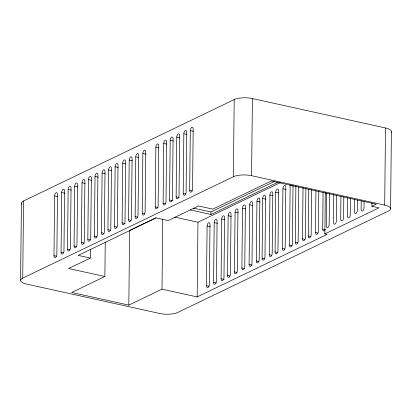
<?xml version="1.0" encoding="UTF-8"?>
<svg xmlns="http://www.w3.org/2000/svg" width="412" height="412" viewBox="0 0 412 412"><rect width="100%" height="100%" fill="white"/><g stroke="black" fill="none" stroke-linecap="round" stroke-linejoin="round"><path stroke-width="0.62" d="M20.6 280.201L21.409 203.049M385.493 127.957L384.684 205.109A13.148 4.238 0.6 0 1 388.454 211.011L177.804 312.42A13.148 4.238 0.6 0 1 159.599 313.46L26.507 284.043A13.148 4.238 0.6 0 1 22.737 278.141L23.546 200.989L234.196 99.58A13.148 4.238 0.6 0 1 252.402 98.54L385.493 127.957A13.148 4.238 0.6 0 1 391.189 132.345M53.982 255.672L54.611 195.942A2.632 1.36 -77.5 0 1 56.078 192.754A2.632 1.36 -77.5 0 1 57.495 194.552L56.871 254.281A2.632 1.36 -77.5 0 1 55.399 257.464A2.632 1.36 -77.5 0 1 53.982 255.672L56.429 256.213M61.074 252.257L61.697 192.528A2.632 1.36 -77.5 0 1 63.165 189.345A2.632 1.36 -77.5 0 1 64.581 191.137L63.958 250.867A2.632 1.36 -77.5 0 1 62.49 254.05A2.632 1.36 -77.5 0 1 61.074 252.257L63.515 252.798M67.527 249.152L68.15 189.422A2.632 1.36 -77.5 0 1 69.618 186.239A2.632 1.36 -77.5 0 1 71.039 188.032L70.411 247.761A2.632 1.36 -77.5 0 1 68.943 250.944A2.632 1.36 -77.5 0 1 67.527 249.152L69.968 249.693M74.083 245.995L74.711 186.265A2.632 1.36 -77.5 0 1 76.179 183.077A2.632 1.36 -77.5 0 1 77.595 184.875L76.972 244.604A2.632 1.36 -77.5 0 1 75.499 247.787A2.632 1.36 -77.5 0 1 74.083 245.995L76.591 246.546M81.385 242.477L82.009 182.748A2.632 1.36 -77.5 0 1 83.476 179.565A2.632 1.36 -77.5 0 1 84.898 181.362L84.269 241.092A2.632 1.36 -77.5 0 1 82.802 244.275A2.632 1.36 -77.5 0 1 81.385 242.477L84.517 243.173M87.838 239.372L88.462 179.642A2.632 1.36 -77.5 0 1 89.934 176.46A2.632 1.36 -77.5 0 1 91.351 178.252L90.722 237.982A2.632 1.36 -77.5 0 1 89.255 241.169A2.632 1.36 -77.5 0 1 87.838 239.372L90.341 239.928M105.245 241.756L104.88 276.514L68.624 268.5L90.269 258.077L90.357 249.713M94.394 236.215L95.023 176.485A2.632 1.36 -77.5 0 1 96.49 173.303A2.632 1.36 -77.5 0 1 97.907 175.095L97.284 234.825A2.632 1.36 -77.5 0 1 95.816 238.007A2.632 1.36 -77.5 0 1 94.394 236.215L96.902 236.771M101.486 232.806L102.109 173.071A2.632 1.36 -77.5 0 1 103.582 169.888A2.632 1.36 -77.5 0 1 104.998 171.686L104.37 231.415A2.632 1.36 -77.5 0 1 102.902 234.598A2.632 1.36 -77.5 0 1 101.486 232.806L103.989 233.357M107.939 229.695L108.562 169.965A2.632 1.36 -77.5 0 1 110.035 166.783A2.632 1.36 -77.5 0 1 111.451 168.575L110.823 228.305A2.632 1.36 -77.5 0 1 109.355 231.493A2.632 1.36 -77.5 0 1 107.939 229.695L110.442 230.251M114.5 226.538L115.123 166.808A2.632 1.36 -77.5 0 1 116.591 163.626A2.632 1.36 -77.5 0 1 118.007 165.418L117.384 225.148A2.632 1.36 -77.5 0 1 115.916 228.336A2.632 1.36 -77.5 0 1 114.5 226.538L117.003 227.094M122.122 222.866L122.75 163.137A2.632 1.36 -77.5 0 1 124.218 159.954A2.632 1.36 -77.5 0 1 125.634 161.751L125.011 221.481A2.632 1.36 -77.5 0 1 123.538 224.664A2.632 1.36 -77.5 0 1 122.122 222.866L125.253 223.562M128.575 219.761L129.203 160.031A2.632 1.36 -77.5 0 1 130.671 156.848A2.632 1.36 -77.5 0 1 132.087 158.641L131.464 218.37A2.632 1.36 -77.5 0 1 129.991 221.558A2.632 1.36 -77.5 0 1 128.575 219.761L131.078 220.317M104.88 276.514L71.688 292.494L128.822 305.122L129.605 230.457L155.932 217.788M135.136 216.604L135.759 156.874A2.632 1.36 -77.5 0 1 137.232 153.691A2.632 1.36 -77.5 0 1 138.648 155.484L138.02 215.213A2.632 1.36 -77.5 0 1 136.552 218.396A2.632 1.36 -77.5 0 1 135.136 216.604L137.639 217.16M142.222 213.195L142.851 153.46A2.632 1.36 -77.5 0 1 144.318 150.277A2.632 1.36 -77.5 0 1 145.735 152.074L145.112 211.804A2.632 1.36 -77.5 0 1 143.639 214.987A2.632 1.36 -77.5 0 1 142.222 213.195L144.725 213.746M155.236 206.927L155.86 147.197A2.632 1.36 -77.5 0 1 157.333 144.015A2.632 1.36 -77.5 0 1 158.749 145.807L158.12 205.537A2.632 1.36 -77.5 0 1 156.653 208.724A2.632 1.36 -77.5 0 1 155.236 206.927L158.29 207.602M128.822 305.122L162.019 289.142L162.75 218.988M163.116 203.137L163.744 143.402A2.632 1.36 -77.5 0 1 165.212 140.219A2.632 1.36 -77.5 0 1 166.628 142.016L166.005 201.746A2.632 1.36 -77.5 0 1 164.532 204.929A2.632 1.36 -77.5 0 1 163.116 203.137L165.562 203.672M169.569 200.026L170.197 140.296A2.632 1.36 -77.5 0 1 171.665 137.114A2.632 1.36 -77.5 0 1 173.081 138.906L172.458 198.641A2.632 1.36 -77.5 0 1 170.985 201.823A2.632 1.36 -77.5 0 1 169.569 200.026L172.623 200.701M176.13 196.869L176.753 137.139A2.632 1.36 -77.5 0 1 178.226 133.957A2.632 1.36 -77.5 0 1 179.642 135.749L179.014 195.479A2.632 1.36 -77.5 0 1 177.546 198.666A2.632 1.36 -77.5 0 1 176.13 196.869L179.184 197.544M183.216 193.46L183.845 133.73A2.632 1.36 -77.5 0 1 185.312 130.542A2.632 1.36 -77.5 0 1 186.729 132.34L186.106 192.069A2.632 1.36 -77.5 0 1 184.633 195.252A2.632 1.36 -77.5 0 1 183.216 193.46L185.73 194.011M189.669 190.349L190.298 130.619A2.632 1.36 -77.5 0 1 191.765 127.437A2.632 1.36 -77.5 0 1 193.182 129.234L192.558 188.964A2.632 1.36 -77.5 0 1 191.086 192.147A2.632 1.36 -77.5 0 1 189.669 190.349L192.183 190.905M162.019 289.142L197.178 296.918L197.961 222.253L280.294 182.619M206.479 285.696L207.107 225.967A2.632 1.36 -77.5 0 1 208.575 222.784A2.632 1.36 -77.5 0 1 209.991 224.576L209.368 284.306A2.632 1.36 -77.5 0 1 207.895 287.488A2.632 1.36 -77.5 0 1 206.479 285.696L208.992 286.252M190.256 209.909L210.913 214.472L210.939 211.984L274.392 181.44M213.581 282.359L214.204 222.629A2.632 1.36 -77.5 0 1 215.672 219.447A2.632 1.36 -77.5 0 1 217.093 221.239L216.465 280.969A2.632 1.36 -77.5 0 1 214.997 284.156A2.632 1.36 -77.5 0 1 213.581 282.359L216.089 282.915M221.09 278.775L221.713 219.045A2.632 1.36 -77.5 0 1 223.18 215.862A2.632 1.36 -77.5 0 1 224.602 217.654L223.974 277.384A2.632 1.36 -77.5 0 1 222.506 280.567A2.632 1.36 -77.5 0 1 221.09 278.775L224.226 279.47M227.527 275.463L228.155 215.733A2.632 1.36 -77.5 0 1 229.623 212.546A2.632 1.36 -77.5 0 1 231.039 214.343L230.416 274.073A2.632 1.36 -77.5 0 1 228.943 277.255A2.632 1.36 -77.5 0 1 227.527 275.463L230.04 276.019M22.737 278.141L233.388 176.733L234.196 99.58M234.454 271.915L235.077 212.185A2.632 1.36 -77.5 0 1 236.55 209.002A2.632 1.36 -77.5 0 1 237.966 210.795L237.338 270.524A2.632 1.36 -77.5 0 1 235.87 273.707A2.632 1.36 -77.5 0 1 234.454 271.915L236.962 272.471M241.885 267.965L242.513 208.235A2.632 1.36 -77.5 0 1 243.981 205.052A2.632 1.36 -77.5 0 1 245.398 206.845L244.774 266.574A2.632 1.36 -77.5 0 1 243.307 269.757A2.632 1.36 -77.5 0 1 241.885 267.965L244.398 268.521M249.1 264.489L249.729 204.759A2.632 1.36 -77.5 0 1 251.196 201.576A2.632 1.36 -77.5 0 1 252.613 203.374L251.99 263.103A2.632 1.36 -77.5 0 1 250.522 266.286A2.632 1.36 -77.5 0 1 249.1 264.489L252.242 265.184M384.684 205.109L251.593 175.687L252.402 98.54M256.321 261.017L256.944 201.288A2.632 1.36 -77.5 0 1 258.412 198.105A2.632 1.36 -77.5 0 1 259.828 199.897L259.205 259.627A2.632 1.36 -77.5 0 1 257.737 262.81A2.632 1.36 -77.5 0 1 256.321 261.017L258.829 261.574M262.089 258.236L262.717 198.507A2.632 1.36 -77.5 0 1 264.185 195.324A2.632 1.36 -77.5 0 1 265.601 197.116L264.978 256.851A2.632 1.36 -77.5 0 1 263.51 260.034A2.632 1.36 -77.5 0 1 262.089 258.236L264.602 258.793M269.309 254.765L269.932 195.036A2.632 1.36 -77.5 0 1 271.4 191.853A2.632 1.36 -77.5 0 1 272.816 193.645L272.193 253.375A2.632 1.36 -77.5 0 1 270.725 256.558A2.632 1.36 -77.5 0 1 269.309 254.765L271.817 255.322M275.077 251.984L275.705 192.255A2.632 1.36 -77.5 0 1 277.173 189.072A2.632 1.36 -77.5 0 1 278.589 190.864L277.966 250.599A2.632 1.36 -77.5 0 1 276.498 253.782A2.632 1.36 -77.5 0 1 275.077 251.984L277.59 252.541M282.297 248.513L282.92 188.784A2.632 1.36 -77.5 0 1 284.388 185.601A2.632 1.36 -77.5 0 1 285.804 187.393L285.181 247.123A2.632 1.36 -77.5 0 1 283.714 250.305A2.632 1.36 -77.5 0 1 282.297 248.513L284.805 249.069M293.004 185.848L292.396 243.652A2.632 1.36 -77.5 0 1 290.929 246.834A2.632 1.36 -77.5 0 1 289.512 245.037L290.136 185.307A2.632 1.36 -77.5 0 1 290.192 184.643M298.736 186.919L298.17 240.871A2.632 1.36 -77.5 0 1 296.702 244.053A2.632 1.36 -77.5 0 1 295.286 242.261L295.878 185.74M305.895 188.583L305.385 237.4A2.632 1.36 -77.5 0 1 303.917 240.582A2.632 1.36 -77.5 0 1 302.501 238.785L303.036 187.403M311.627 189.659L311.158 234.619A2.632 1.36 -77.5 0 1 309.69 237.801A2.632 1.36 -77.5 0 1 308.269 236.009L308.763 189.123M318.79 191.322L318.373 231.142A2.632 1.36 -77.5 0 1 316.905 234.33A2.632 1.36 -77.5 0 1 315.489 232.533L315.922 190.787M325.145 229.633A2.632 1.36 -77.5 0 1 323.569 230.931A2.632 1.36 -77.5 0 1 322.704 229.062L323.085 192.45M197.178 296.918L327.061 234.392L324.862 233.908L325.295 192.713M326.618 193.043L326.278 225.797A2.632 1.36 -77.5 0 0 327.695 227.589A2.632 1.36 -77.5 0 0 329.162 224.406L329.487 193.578M333.782 194.706L333.493 222.32A2.632 1.36 -77.5 0 0 334.91 224.118A2.632 1.36 -77.5 0 0 336.377 220.935L336.65 195.242M340.945 196.37L340.709 218.849A2.632 1.36 -77.5 0 0 342.125 220.641A2.632 1.36 -77.5 0 0 343.598 217.459L343.809 196.905M347.589 197.343L347.393 215.965A2.632 1.36 -77.5 0 0 348.809 217.763A2.632 1.36 -77.5 0 0 350.282 214.58L350.447 198.522M354.577 199.521L354.449 211.727A2.632 1.36 -77.5 0 0 355.865 213.519A2.632 1.36 -77.5 0 0 357.333 210.336L357.441 200.062M361.211 200.793L361.123 209.147A2.632 1.36 -77.5 0 0 362.539 210.939A2.632 1.36 -77.5 0 0 364.007 207.756L364.074 201.334M324.862 233.908L378.983 207.854L371.912 206.294L371.948 203.075M390.591 208.951L391.4 131.799M210.913 214.472L277.827 182.264M371.912 206.294L376.244 204.208L271.261 181.002L212.788 209.131L198.507 205.974L168.199 220.564L156.112 217.891L78.182 255.409L90.269 258.077M190.298 130.619L193.434 131.315M183.845 133.73L186.981 134.42M176.753 137.139L179.812 137.814M170.197 140.296L173.251 140.971M163.744 143.402L166.798 144.082M155.86 147.197L158.919 147.872M290.136 185.307L293.277 186.003M142.851 153.46L145.977 154.155M282.92 188.784L286.062 189.474M135.759 156.874L138.89 157.564M275.705 192.255L278.847 192.95M129.203 160.031L132.329 160.721M269.932 195.036L273.074 195.731M122.75 163.137L125.876 163.832M262.717 198.507L265.858 199.202M115.123 166.808L118.254 167.499M256.944 201.288L260.085 201.983M108.562 169.965L111.693 170.661M249.729 204.759L252.865 205.454M102.109 173.071L105.24 173.766M242.513 208.235L245.65 208.93M95.023 176.485L98.154 177.175M322.704 229.062L325.212 229.618M88.462 179.642L91.593 180.332M235.077 212.185L238.218 212.88M315.489 232.533L317.997 233.089M82.009 182.748L85.14 183.443M228.155 215.733L231.292 216.424M193.413 208.112L210.939 211.984M308.269 236.009L310.782 236.56M74.711 186.265L77.842 186.955M221.713 219.045L224.854 219.74M302.501 238.785L305.009 239.341M68.15 189.422L71.204 190.097M214.204 222.629L217.345 223.325M295.286 242.261L297.794 242.817M174.729 217.119L197.961 222.253M61.697 192.528L64.751 193.202M207.107 225.967L210.244 226.657M289.512 245.037L292.02 245.593M54.611 195.942L57.665 196.617M21.661 204.156A13.148 4.238 0.6 0 1 23.546 200.989M233.388 176.733A13.148 4.238 0.6 0 1 251.593 175.687"/></g></svg>
